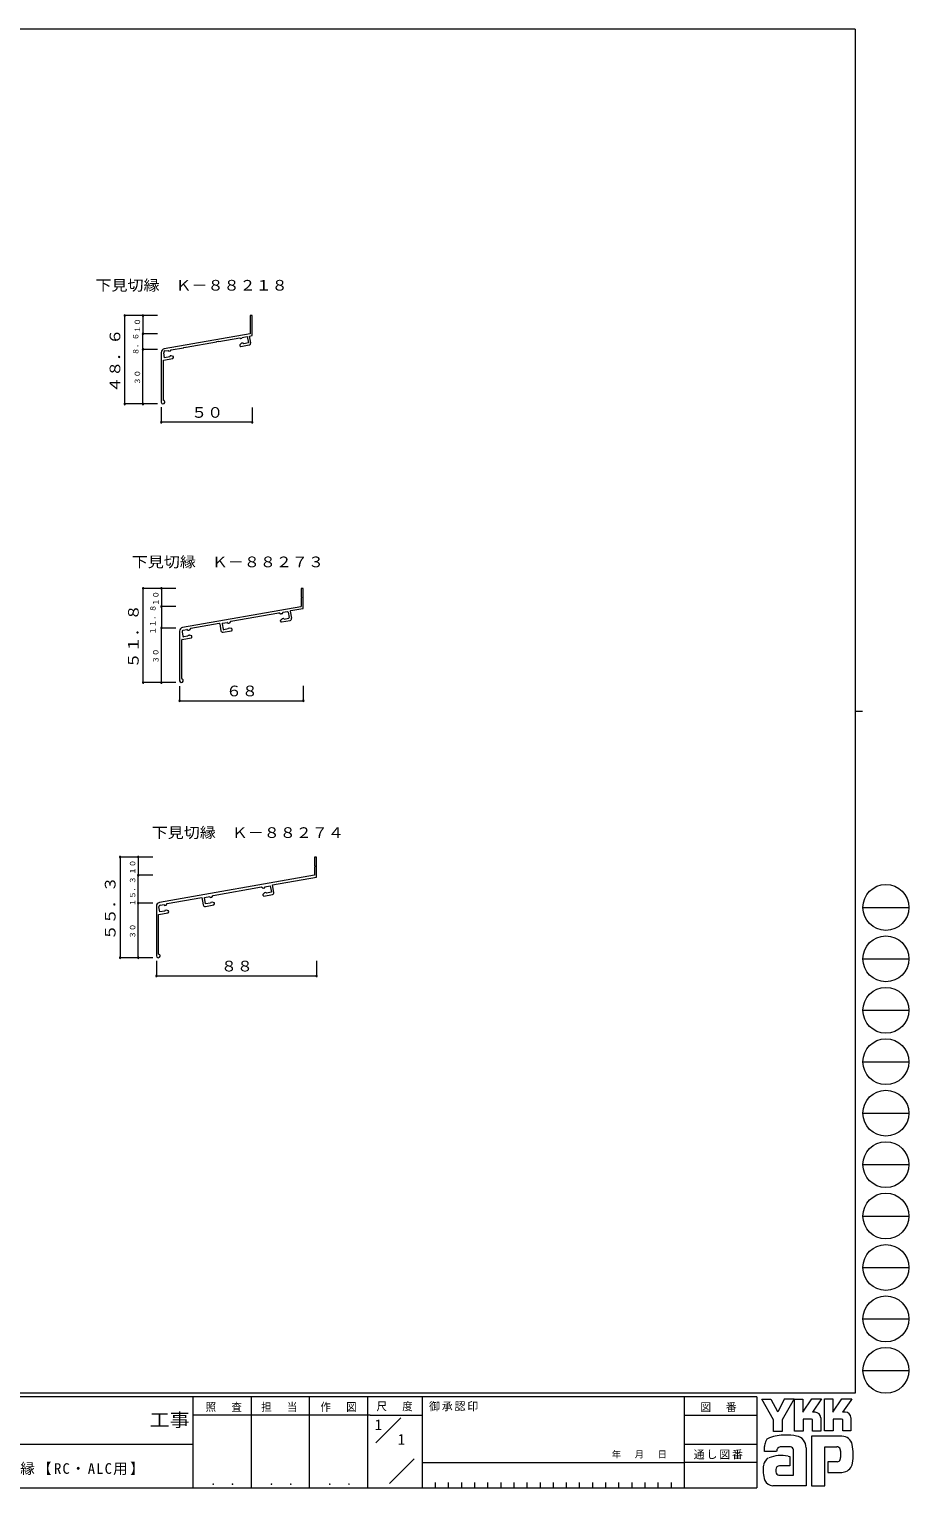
# Model space of a CAD drawing. Units: millimetres, scale not verified. Extents: x -594 to 539, y -420 to 386.
# Drawn here: x 56 to 539, y -420 to 382 of the extents above; entities that cross this region are included whole.
import ezdxf
from ezdxf.enums import TextEntityAlignment as Align

# ---------------------------------------------------------------- set-up
doc = ezdxf.new("R2010")
doc.units = ezdxf.units.MM
doc.header["$LTSCALE"] = 2
for name, color, linetype, lineweight in [('0-1_USER1', 7, 'Continuous', 9), ('0-3_YKK_11', 6, 'Continuous', 9), ('0-4_YKK_12', 7, 'Continuous', 9)]:
    doc.layers.add(name, color=color, linetype=linetype, lineweight=lineweight)
doc.layers.add('0-2_YKK_ZWAK', color=7, linetype='Continuous')
doc.styles.add('ＭＳ ゴシック', font='')
doc.styles.get('ＭＳ ゴシック').set_extended_font_data('MS Gothic')

msp = doc.modelspace()

# ---------------------------------------------------------------- linework, layer by layer
at = {"layer": '0-1_USER1'}
for p, q in [((510, 382), (-590, 382)), ((510, 382), (510, -368)), ((510, 7), (514, 7)), ((514.252, -100.88), (539.452, -100.88)), ((514.252, -129.16), (539.452, -129.16)), ((514.252, -157.44), (539.452, -157.44)), ((514.252, -185.72), (539.452, -185.72)), ((514.252, -214), (539.452, -214)), ((514.252, -242.28), (539.452, -242.28)), ((514.252, -270.56), (539.452, -270.56)), ((514.252, -298.84), (539.452, -298.84)), ((514.252, -327.12), (539.452, -327.12)), ((514.252, -355.4), (539.452, -355.4)), ((510, -368), (-590, -368)), ((456, -370), (-590, -370)), ((146, -370), (146, -420)), ((178, -370), (178, -420)), ((210, -370), (210, -420)), ((242, -370), (242, -420)), ((272, -370), (272, -420)), ((416, -370), (416, -420)), ((456, -370), (456, -420)), ((458.624, -371.294), (463.644, -371.294)), ((465.188, -382.569), (458.624, -371.294)), ((471.194, -371.14), (467.544, -378.245)), ((476.657, -388.902), (476.657, -371.178)), ((493.106, -371.024), (497.778, -371.024)), ((493.106, -388.748), (493.106, -371.024)), ((502.682, -371.024), (508.088, -371.024)), ((507.548, -371.951), (503.088, -378.322)), ((508.088, -371.024), (507.548, -371.951)), ((243.406, -379.999), (146, -379.999)), ((243.406, -379.999), (272, -379.999)), ((246.529, -395.337), (260.376, -381.49)), ((416, -380), (456, -380)), ((485.963, -382.26), (481.406, -382.26)), ((487.97, -378.438), (486.486, -378.438)), ((491.06, -381.527), (491.06, -388.786)), ((497.971, -382.222), (497.971, -388.748)), ((502.528, -382.222), (497.971, -382.222)), ((503.146, -382.453), (502.528, -382.222)), ((504.572, -378.322), (503.088, -378.322)), ((503.146, -388.709), (503.146, -382.453)), ((507.663, -381.527), (507.663, -388.709)), ((502.605, -391.566), (486.04, -391.566)), ((486.04, -391.566), (486.04, -418.866)), ((497.971, -388.748), (493.106, -388.748)), ((503.146, -388.637), (503.218, -388.709)), ((507.663, -388.709), (503.146, -388.709)), ((-38, -395.999), (146, -395.999)), ((416, -395.999), (456, -395.999)), ((460.169, -400.1), (460.169, -397.344)), ((466.81, -400.1), (460.169, -400.1)), ((474.494, -397.436), (469.212, -397.536)), ((476.039, -412.958), (476.039, -399.057)), ((483.028, -397.976), (483.028, -418.828)), ((493.222, -397.513), (499.863, -397.513)), ((493.222, -418.866), (493.222, -397.513)), ((501.962, -399.652), (501.987, -403.415)), ((254.103, -417.636), (267.709, -404.03)), ((272, -406), (416, -406)), ((456, -405.999), (416, -405.999)), ((474.108, -407.9), (468.402, -407.907)), ((494.96, -405.699), (494.96, -411.607)), ((500.018, -405.699), (494.96, -405.699)), ((279.2, -417), (279.2, -420)), ((286.4, -417), (286.4, -420)), ((293.6, -417), (293.6, -420)), ((300.8, -417), (300.8, -420)), ((308, -417), (308, -420)), ((315.2, -417), (315.2, -420)), ((322.4, -417), (322.4, -420)), ((329.6, -417), (329.6, -420)), ((336.8, -417), (336.8, -420)), ((344, -417), (344, -420)), ((351.2, -417), (351.2, -420)), ((358.4, -417), (358.4, -420)), ((365.6, -417), (365.6, -420)), ((372.8, -417), (372.8, -420)), ((380, -417), (380, -420)), ((387.2, -417), (387.2, -420)), ((394.4, -417), (394.4, -420)), ((401.6, -417), (401.6, -420)), ((408.8, -417), (408.8, -420)), ((468.007, -412.958), (476.039, -412.958)), ((475.421, -412.958), (475.923, -412.958)), ((476.039, -412.957), (476.04, -412.958)), ((494.96, -411.607), (502.566, -411.607)), ((502.566, -411.607), (504.111, -411.259)), ((-590, -420), (456, -420)), ((466.81, -418.944), (464.686, -418.944)), ((482.564, -418.905), (466.81, -418.944)), ((483.028, -418.828), (482.564, -418.905))]:
    msp.add_line(p, q, dxfattribs=at)
for points in [[(463.644, -371.294), (467.235, -378.013), (467.544, -378.245)], [(471.194, -371.14), (476.374, -371.14), (469.899, -382.608)], [(476.657, -371.178), (481.252, -371.178), (481.252, -378.462), (486.078, -371.101)], [(486.078, -371.101), (491.543, -371.101), (486.486, -378.438)], [(497.778, -371.024), (497.778, -378.441), (502.682, -371.024)], [(469.899, -382.608), (469.899, -388.941), (465.188, -388.941), (465.188, -382.569)], [(481.406, -382.26), (481.406, -388.902), (476.657, -388.902)], [(491.06, -388.786), (486.58, -388.786), (486.58, -382.492), (485.963, -382.26)], [(473.104, -402.533), (474.108, -402.764), (474.108, -407.9)], [(486.04, -418.866), (492.102, -418.866), (493.222, -418.866)]]:
    msp.add_lwpolyline(points, dxfattribs=at)
for centre in [(526.852, -100.88), (526.852, -129.16), (526.852, -157.44), (526.852, -185.72), (526.852, -214), (526.852, -242.28), (526.852, -270.56), (526.852, -298.84), (526.852, -327.12), (526.852, -355.4)]:
    msp.add_circle(centre, 12.6, dxfattribs=at)
for centre, radius, start, end in [((487.97, -381.527), 3.089, 0.00165, 89.99603), ((504.572, -381.411), 3.089, 0.00165, 89.99603), ((464.009, -395.793), 3.491, 109.02126, 161.51263), ((471.317, -416.287), 25.257, 89.89165, 109.30847), ((472.059, -420.662), 29.64, 78.78009, 91.46938), ((476.758, -397.852), 6.355, 40.66422, 80.31693), ((502.388, -397.772), 6.202, 14.44571, 87.08746), ((467.37, -397.379), 7.196, 158.41083, 179.71774), ((469.822, -400.01), 3.013, 138.46381, 181.71359), ((469.021, -399.958), 2.43, 85.50551, 126.78038), ((473.794, -399.649), 2.321, 14.75519, 72.44994), ((476.441, -397.836), 6.588, 358.78058, 38.76563), ((500.093, -399.256), 1.756, 16.43123, 96.91661), ((496.759, -400.297), 5.248, 4.93422, 17.03551), ((479.094, -401.696), 29.8, 350.99026, 10.67624), ((475.213, -410.564), 15.832, 168.76372, 199.80078), ((465.181, -408.468), 5.583, 121.8271, 169.08475), ((469.601, -421.22), 19.013, 79.38097, 112.05824), ((468.414, -409.97), 2.064, 90.33952, 178.03638), ((500.019, -403.834), 1.865, 269.95467, 342.90144), ((496.728, -402.916), 5.281, 343.6902, 354.75362), ((502.479, -405.35), 6.13, 285.4429, 349.90448), ((465.2, -413.489), 5.461, 207.31435, 263.59464), ((469.689, -410.469), 3.384, 171.08202, 216.71922), ((468.357, -410.807), 2.18, 230.97279, 260.7549)]:
    msp.add_arc(centre, radius, start, end, dxfattribs=at)
at = {"layer": '0-3_YKK_11'}
for p, q in [((126.656, 224.525), (108.156, 224.525)), ((108.656, 175.92), (108.656, 224.525)), ((126.656, 224.525), (118.156, 224.525)), ((118.656, 224.525), (118.656, 214.525)), ((126.656, 214.525), (118.156, 214.525)), ((126.656, 214.525), (118.156, 214.525)), ((118.656, 205.92), (118.656, 214.525)), ((126.656, 205.92), (118.156, 205.92)), ((126.656, 205.92), (118.156, 205.92)), ((118.656, 175.92), (118.656, 205.92)), ((126.656, 175.92), (108.156, 175.92)), ((126.656, 175.92), (118.156, 175.92)), ((128.656, 174.165), (128.656, 165.385)), ((178.656, 174.048), (178.656, 165.385)), ((178.656, 165.885), (128.656, 165.885)), ((136.754, 74.508), (118.254, 74.508)), ((118.754, 22.729), (118.754, 74.508)), ((136.754, 74.508), (128.254, 74.508)), ((128.754, 74.508), (128.754, 64.508)), ((136.754, 64.508), (128.254, 64.508)), ((136.754, 64.508), (128.254, 64.508)), ((128.754, 64.508), (128.754, 52.729)), ((136.754, 52.729), (128.254, 52.729)), ((136.754, 52.729), (128.254, 52.729)), ((128.754, 22.729), (128.754, 52.729)), ((136.754, 22.729), (118.254, 22.729)), ((136.754, 22.729), (128.254, 22.729)), ((138.754, 20.758), (138.754, 12.229)), ((206.754, 20.869), (206.754, 12.229)), ((138.754, 12.729), (206.754, 12.729)), ((124.028, -73.233), (105.528, -73.233)), ((106.028, -73.233), (106.028, -128.537)), ((124.028, -73.233), (115.528, -73.233)), ((116.028, -73.233), (116.028, -83.233)), ((124.028, -83.233), (115.528, -83.233)), ((124.028, -83.233), (115.528, -83.233)), ((116.028, -98.537), (116.028, -83.233)), ((124.028, -98.537), (115.528, -98.537)), ((124.028, -98.537), (115.528, -98.537)), ((116.028, -128.537), (116.028, -98.537)), ((124.028, -128.537), (105.528, -128.537)), ((124.028, -128.537), (115.528, -128.537)), ((126.028, -130.255), (126.028, -139.037)), ((214.024, -130.255), (214.024, -139.037)), ((126.028, -138.537), (214.024, -138.537))]:
    msp.add_line(p, q, dxfattribs=at)
for centre, start, end in [((108.656, 224.525), 0, 180), ((118.656, 224.525), 0, 180), ((108.656, 224.525), 180, 0), ((118.656, 224.525), 180, 0), ((118.656, 214.525), 0, 180), ((118.656, 214.525), 0, 180), ((118.656, 214.525), 180, 0), ((118.656, 214.525), 180, 0), ((118.656, 205.92), 0, 180), ((118.656, 205.92), 0, 180), ((118.656, 205.92), 180, 0), ((118.656, 205.92), 180, 0), ((108.656, 175.92), 0, 180), ((108.656, 175.92), 180, 0), ((118.656, 175.92), 0, 180), ((118.656, 175.92), 180, 0), ((128.656, 165.885), 0, 180), ((128.656, 165.885), 180, 0), ((178.656, 165.885), 0, 180), ((178.656, 165.885), 180, 0), ((118.754, 74.508), 0, 180), ((118.754, 74.508), 180, 0), ((128.754, 74.508), 0, 180), ((128.754, 74.508), 180, 0), ((128.754, 64.508), 0, 180), ((128.754, 64.508), 0, 180), ((128.754, 64.508), 180, 0), ((128.754, 64.508), 180, 0), ((128.754, 52.729), 0, 180), ((128.754, 52.729), 0, 180), ((128.754, 52.729), 180, 0), ((128.754, 52.729), 180, 0), ((118.754, 22.729), 0, 180), ((118.754, 22.729), 180, 0), ((128.754, 22.729), 0, 180), ((128.754, 22.729), 180, 0), ((138.754, 12.729), 0, 180), ((138.754, 12.729), 180, 0), ((206.754, 12.729), 0, 180), ((206.754, 12.729), 180, 0), ((106.028, -73.233), 0, 180), ((106.028, -73.233), 180, 0), ((116.028, -73.233), 0, 180), ((116.028, -73.233), 180, 0), ((116.028, -83.233), 0, 180), ((116.028, -83.233), 0, 180), ((116.028, -83.233), 180, 0), ((116.028, -83.233), 180, 0), ((116.028, -98.537), 0, 180), ((116.028, -98.537), 0, 180), ((116.028, -98.537), 180, 0), ((116.028, -98.537), 180, 0), ((106.028, -128.537), 0, 180), ((116.028, -128.537), 0, 180), ((106.028, -128.537), 180, 0), ((116.028, -128.537), 180, 0), ((126.028, -138.537), 0, 180), ((126.028, -138.537), 180, 0), ((214.024, -138.537), 0, 180), ((214.024, -138.537), 180, 0)]:
    msp.add_arc(centre, 0.375, start, end, dxfattribs=at)
at = {"layer": '0-4_YKK_12'}
for p, q in [((128.656, 204.242), (128.656, 176.92)), ((205.554, 74.208), (205.554, 69.966)), ((206.454, 74.508), (205.854, 74.508)), ((206.754, 63.753), (206.754, 74.208)), ((205.306, 64.464), (140.407, 53.021)), ((205.554, 69.05), (205.554, 64.76)), ((166.789, 56.365), (166.242, 55.584)), ((166.982, 56.488), (193.327, 61.134)), ((193.552, 61.084), (194.333, 60.537)), ((194.266, 56.527), (194.209, 56.848)), ((194.312, 57.13), (195.113, 57.803)), ((195.075, 60.579), (194.557, 60.487)), ((194.845, 56.121), (199.474, 56.937)), ((195.839, 57.972), (195.254, 57.869)), ((195.309, 60.975), (195.318, 60.926)), ((198.032, 61.659), (195.472, 61.207)), ((196.291, 57.696), (198.657, 58.113)), ((198.38, 61.415), (198.9, 58.461)), ((199.608, 61.936), (200.285, 58.096)), ((199.851, 62.284), (206.506, 63.457)), ((138.754, 51.051), (138.754, 23.729)), ((140.106, 50.632), (140.54, 48.17)), ((140.755, 51.559), (142.823, 51.924)), ((143.254, 48.344), (140.887, 47.927)), ((143.054, 51.761), (143.063, 51.712)), ((143.411, 51.469), (143.928, 51.56)), ((143.584, 48.758), (144.169, 48.861)), ((144.669, 52.465), (144.122, 51.684)), ((145.307, 48.489), (144.323, 48.847)), ((144.863, 52.588), (160.459, 55.338)), ((145.556, 47.938), (145.5, 48.26)), ((160.806, 55.095), (161.484, 51.254)), ((162.139, 55.025), (162.66, 52.071)), ((162.382, 55.372), (164.942, 55.824)), ((162.642, 50.443), (167.271, 51.259)), ((165.374, 52.244), (163.007, 51.827)), ((165.174, 55.662), (165.183, 55.612)), ((165.53, 55.369), (166.048, 55.46)), ((165.704, 52.658), (166.289, 52.761)), ((167.427, 52.39), (166.443, 52.748)), ((167.676, 51.838), (167.619, 52.16)), ((139.954, 24.929), (139.954, 46.191)), ((140.202, 46.486), (145.151, 47.359)), ((126.028, -100.216), (126.028, -127.537)), ((127.228, -126.558), (127.228, -104.825))]:
    msp.add_line(p, q, dxfattribs=at)
for points in [[(177.599, 220.004), (177.599, 219.045), (177.456, 218.854), (177.456, 214.525), (130.309, 206.211)], [(177.821, 209.512), (177.161, 213.254), (178.656, 213.518), (178.656, 224.525), (177.456, 224.525), (177.456, 220.196), (177.599, 220.004)], [(130.678, 205.058), (132.47, 205.374), (132.804, 204.976), (133.686, 205.131), (134.051, 205.653), (140.995, 206.877), (141.159, 207.051), (142.103, 207.218), (142.317, 207.11), (158.995, 210.051), (159.159, 210.225), (160.103, 210.391), (160.317, 210.284), (171.82, 212.312), (172.341, 211.947), (172.906, 212.047), (173.084, 212.535), (175.98, 213.046), (176.605, 209.501), (174.025, 209.046), (173.691, 209.444), (172.81, 209.288), (171.814, 208.453), (171.901, 207.96), (172.48, 207.555), (177.01, 208.353)], [(129.856, 177.9), (129.856, 200.039), (135.057, 200.956), (135.463, 201.535)], [(135.463, 201.535), (135.376, 202.028), (134.154, 202.472), (133.589, 202.373), (133.411, 201.884), (130.516, 201.374), (130.03, 204.131)], [(190.557, -92.643), (189.828, -88.506), (214.024, -84.24), (214.024, -73.233), (212.824, -73.233), (212.824, -77.933), (213.124, -77.933), (213.124, -78.533), (212.824, -78.533), (212.824, -83.233), (127.681, -98.246)], [(128.029, -99.708), (130.294, -99.308), (130.389, -99.85), (131.325, -99.685), (132.014, -98.7), (151.026, -95.348), (151.756, -99.484)], [(152.914, -100.295), (157.543, -99.479), (157.948, -98.9), (157.861, -98.408), (156.64, -97.963), (155.84, -98.104), (155.77, -98.472), (152.984, -98.963), (152.359, -95.418), (155.412, -94.879), (155.507, -95.421), (156.443, -95.256), (157.132, -94.271), (183.722, -89.583), (184.707, -90.272), (185.642, -90.107), (185.547, -89.566), (188.6, -89.028), (189.225, -92.573), (186.426, -93.066), (186.235, -92.744), (185.447, -92.884), (184.451, -93.719), (184.538, -94.212), (185.117, -94.617), (189.746, -93.801)], [(127.228, -104.825), (132.425, -103.908), (132.83, -103.329), (132.744, -102.837), (131.522, -102.392), (130.722, -102.533), (130.653, -102.901), (127.866, -103.392), (127.38, -100.635)]]:
    msp.add_lwpolyline(points, dxfattribs=at)
for centre, radius, start, end in [((176.836, 209.338), 1, 279.99986, 9.99971), ((130.656, 204.242), 2, 100.00023, 180), ((130.817, 204.27), 0.8, 100.00076, 189.99986), ((129.656, 176.92), 1, 180, 78.46321), ((205.854, 74.208), 0.3, 90, 180), ((206.454, 74.208), 0.3, 0, 90), ((205.254, 64.76), 0.3, 279.99998, 0), ((205.754, 69.966), 0.2, 180, 246.42143), ((205.754, 69.05), 0.2, 113.57855, 180), ((205.554, 69.508), 0.3, 293.57932, 66.41951), ((167.034, 56.193), 0.3, 99.99998, 144.99998), ((193.379, 60.838), 0.3, 55, 99.99998), ((194.505, 56.901), 0.3, 129.99998, 189.99998), ((194.758, 56.613), 0.5, 190, 279.99998), ((194.505, 60.783), 0.3, 235, 279.99998), ((195.023, 60.874), 0.3, 279.99998, 10), ((195.306, 57.573), 0.3, 99.99998, 129.99998), ((195.506, 61.01), 0.2, 99.99998, 189.99998), ((195.874, 57.775), 0.2, 17.18076, 99.99998), ((196.256, 57.893), 0.2, 197.18076, 279.99998), ((198.084, 61.363), 0.3, 9.99998, 99.99998), ((198.605, 58.409), 0.3, 279.99998, 9.99998), ((199.3, 57.922), 1, 279.99998, 9.99998), ((199.903, 61.988), 0.3, 99.99998, 189.99998), ((206.454, 63.753), 0.3, 279.99998, 0), ((140.754, 51.051), 2, 100, 180), ((140.893, 50.771), 0.8, 100, 190), ((140.835, 48.222), 0.3, 189.99998, 279.99998), ((142.857, 51.727), 0.2, 10, 99.99998), ((143.359, 51.764), 0.3, 189.99998, 279.99998), ((143.219, 48.541), 0.2, 280, 2.81923), ((143.619, 48.561), 0.2, 99.99998, 182.81923), ((143.876, 51.856), 0.3, 279.99998, 324.99998), ((144.221, 48.565), 0.3, 69.99998, 99.99998), ((144.915, 52.293), 0.3, 100, 145), ((145.204, 48.208), 0.3, 10, 70), ((160.511, 55.043), 0.3, 10, 99.99998), ((162.468, 51.428), 1, 190, 279.99998), ((162.434, 55.077), 0.3, 99.99998, 189.99998), ((162.955, 52.123), 0.3, 190, 279.99998), ((164.977, 55.627), 0.2, 9.99998, 99.99998), ((165.478, 55.665), 0.3, 189.99998, 279.99998), ((165.339, 52.441), 0.2, 279.99998, 2.81923), ((165.738, 52.461), 0.2, 99.99998, 182.81923), ((165.996, 55.756), 0.3, 279.99998, 324.99998), ((166.341, 52.466), 0.3, 70, 99.99998), ((167.184, 51.751), 0.5, 279.99998, 9.99998), ((167.324, 52.108), 0.3, 9.99998, 69.99998), ((140.254, 46.191), 0.3, 99.99998, 180), ((145.064, 47.851), 0.5, 279.99998, 10), ((139.754, 23.729), 1, 180, 67.38013), ((140.254, 24.929), 0.3, 180, 247.38013), ((189.572, -92.816), 1, 279.99998, 10), ((128.028, -100.216), 2, 100, 180), ((128.168, -100.496), 0.8, 99.99998, 190), ((152.74, -99.311), 1, 190, 280), ((127.028, -127.537), 1, 180, 78.46303)]:
    msp.add_arc(centre, radius, start, end, dxfattribs=at)

# ---------------------------------------------------------------- texts
at = {"layer": '0-1_USER1', "color": 3, "style": 'ＭＳ ゴシック', "width": 1.1}
msp.add_text('工事', height=7.331, dxfattribs=at).set_placement((122.331, -388.509), align=Align.BOTTOM_LEFT)
at = {"layer": '0-1_USER1', "color": 4, "style": 'ＭＳ ゴシック'}
msp.add_text('年   月   日', height=3.666, dxfattribs=at).set_placement((376.252, -404.527), align=Align.BOTTOM_LEFT)
at = {"layer": '0-1_USER1', "char_height": 4.399, "attachment_point": 7, "style": 'ＭＳ ゴシック'}
for s, insert in [('\\T1.24;\\W0.95;照\\~\\~査', (153.127, -378.257)), ('\\T1.24;\\W0.95;担\\~\\~当', (183.649, -378.257)), ('\\T1.24;\\W0.95;作\\~\\~図', (216.171, -378.231)), ('\\T1.24;\\W0.95;尺\\~\\~度', (247.018, -377.91)), ('\\T1.17;御承認印', (275.81, -377.904)), ('\\T1.17;図\u3000番', (424.854, -378.374)), ('\\T1.17;通し図番', (421.255, -404.406)), ('\\T1.24;\\W0.95;\\~．\\~．', (152.364, -418.494)), ('\\T1.24;\\W0.95;\\~．\\~．', (184.364, -418.494)), ('\\T1.24;\\W0.95;\\~．\\~．', (216.364, -418.494))]:
    msp.add_mtext(s, dxfattribs=dict(at, insert=insert))
at = {"layer": '0-2_YKK_ZWAK', "style": 'ＭＳ ゴシック', "width": 1.1}
for s, p in [('下見切縁\u3000Ｋ－８８２１８', (92.548, 236.502)), ('下見切縁\u3000Ｋ－８８２７３', (112.494, 84.405)), ('下見切縁\u3000Ｋ－８８２７４', (123.446, -64.44))]:
    msp.add_text(s, height=5.865, dxfattribs=at).set_placement(p, align=Align.BOTTOM_LEFT)
at = {"layer": '0-2_YKK_ZWAK', "style": 'ＭＳ ゴシック'}
for p in [(246, -389.999), (258.667, -397.999)]:
    msp.add_text('1', height=5.865, dxfattribs=at).set_placement(p, align=Align.BOTTOM_LEFT)
at = {"layer": '0-2_YKK_ZWAK', "insert": (-9.083, -413.002), "char_height": 5.865, "attachment_point": 7, "style": 'ＭＳ ゴシック'}
msp.add_mtext('\\T1.16;共通部材\\~見切縁【RC・ALC用】', dxfattribs=at)
at = {"layer": '0-3_YKK_11', "color": 4, "style": 'ＭＳ ゴシック'}
for s, p in [('１０', (117.956, 214.88)), ('８．６', (117.04, 202.751)), ('３０', (117.956, 186.425)), ('１１．８', (126.442, 49.175)), ('１０', (128.054, 64.863)), ('３０', (128.054, 33.234)), ('１０', (115.328, -82.878)), ('１５．３', (115.328, -100.247)), ('３０', (115.328, -118.032))]:
    msp.add_text(s, height=2.933, rotation=90, dxfattribs=at).set_placement(p, align=Align.BOTTOM_LEFT)
at = {"layer": '0-3_YKK_11', "color": 7, "style": 'ＭＳ ゴシック', "width": 1.1}
for s, p in [('４８．６', (107.956, 182.077)), ('５１．８', (118.054, 30.557)), ('５５．３', (105.328, -118.947))]:
    msp.add_text(s, height=5.865, rotation=90, dxfattribs=at).set_placement(p, align=Align.BOTTOM_LEFT)
for s, p in [('５０', (145.111, 166.585)), ('６８', (164.209, 13.429)), ('８８', (161.481, -137.837))]:
    msp.add_text(s, height=5.865, dxfattribs=at).set_placement(p, align=Align.BOTTOM_LEFT)

doc.saveas('drawing.dxf')
